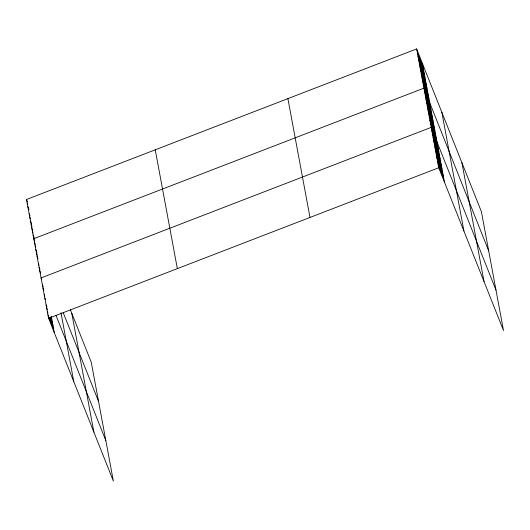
<?xml version="1.0" encoding="UTF-8"?>
<svg xmlns="http://www.w3.org/2000/svg" width="530" height="530" viewBox="0 0 530 530"><rect width="100%" height="100%" fill="white"/><g stroke="black" fill="none" stroke-linecap="round" stroke-linejoin="round"><path stroke-width="0.79" d="M70.252 309.44L91.266 362.242L113.36 481.061L48.594 318.318L26.5 199.492L416.64 48.939L481.406 211.682L503.5 330.508L438.734 167.758L416.64 48.939M48.594 318.318L438.734 167.758M417.302 52.503L423.006 66.84M417.965 56.067L423.669 70.404M418.627 59.632L424.331 73.968M419.29 63.196L424.994 77.532M419.952 66.76L425.656 81.097M420.615 70.324L426.319 84.661M421.277 73.889L426.981 88.225M421.94 77.453L427.644 91.789M422.609 81.017L428.313 95.354M423.271 84.588L428.975 98.918M488.693 250.895L423.934 88.152L33.794 238.705L34.695 240.965M424.596 91.716L430.3 106.046M425.259 95.281L430.963 109.611M425.921 98.845L431.625 113.175M426.584 102.409L432.288 116.739M427.246 105.974L432.95 120.303M427.909 109.538L433.613 123.874M428.571 113.102L434.275 127.439M429.234 116.666L434.938 131.003M429.896 120.23L435.6 134.567M430.559 123.795L436.263 138.131M495.987 290.109L431.221 127.359L41.082 277.912L41.684 279.423M431.851 130.724L437.555 145.061M432.473 134.097L438.177 148.426M433.103 137.462L438.807 151.792M433.725 140.828L439.43 155.164M434.355 144.193L440.059 158.53M434.978 147.559L440.682 161.895M435.607 150.931L441.311 165.261M436.23 154.296L441.934 168.626M436.859 157.662L442.563 171.992M437.482 161.027L443.186 175.364M438.111 164.393L443.815 178.729M26.5 199.492L27.401 201.758M27.162 203.056L27.765 204.567M27.825 206.62L29.024 209.641M29.15 213.749L30.051 216.015M29.812 217.313L30.415 218.824M30.475 220.877L31.681 223.898M31.137 224.448L32.038 226.707M31.8 228.013L32.701 230.272M32.462 231.577L33.065 233.081M33.132 235.141L34.331 238.156M63.242 312.72L98.553 401.449M34.457 242.27L35.358 244.529M35.119 245.834L35.715 247.344M35.782 249.398L36.981 252.412M36.444 252.962L37.345 255.228M37.107 256.527L38.008 258.792M38.432 263.655L39.035 265.166M39.094 267.219L39.995 269.485M39.757 270.784L40.658 273.049M55.922 315.204L105.848 440.662M42.334 284.65L43.235 286.909M42.963 288.015L43.864 290.281M44.215 294.746L44.812 296.257M44.838 298.112L45.441 299.622M46.09 304.849L46.991 307.108M50.893 316.92L51.794 319.179M46.719 308.215L47.316 309.725M50.317 317.265L52.424 322.551M47.342 311.58L47.945 313.091M49.747 317.616L53.046 325.917M47.972 314.946L48.568 316.456M49.171 317.967L53.676 329.282M461.915 162.71L484.009 281.529M441.834 112.247L463.929 231.073M422.344 63.269L444.438 182.095M287.896 98.62L309.99 217.446M155.244 149.811L177.345 268.63M71.775 313.263L93.87 432.083M60.977 312.707L73.789 381.626M51.297 316.49L54.298 332.648"/></g></svg>
